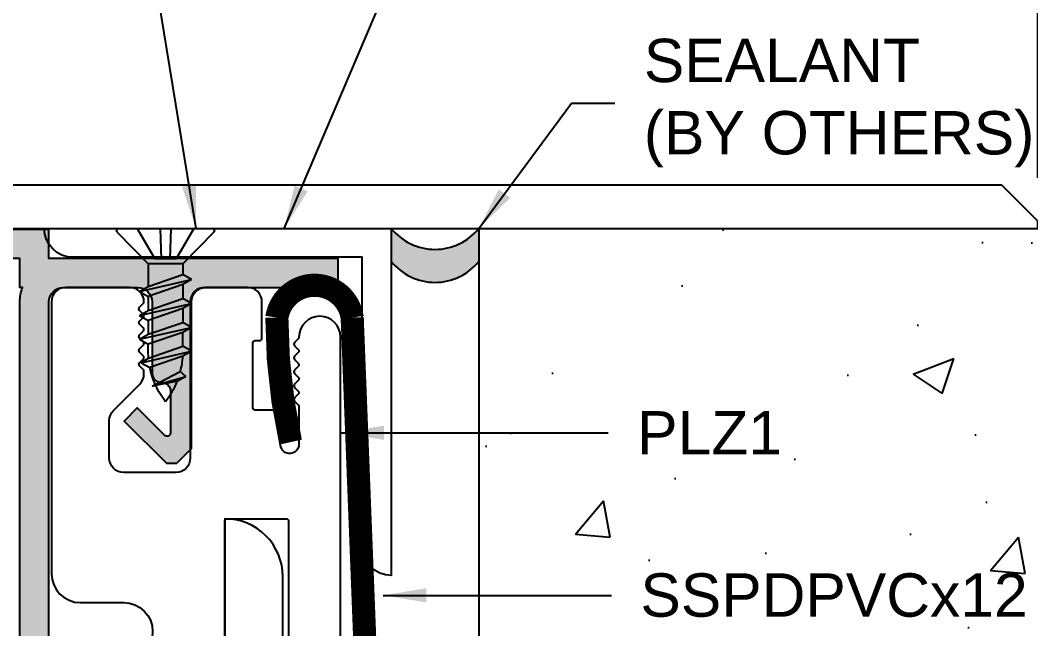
# Model space of a CAD drawing. Header units: inches. Extents: x 7.7 to 47.3, y -8.1 to 5.2.
# Drawn here: x 21.328 to 25.696, y -0.653 to 1.978 of the extents above; entities that cross this region are included whole.
import ezdxf

# ---------------------------------------------------------------- set-up
doc = ezdxf.new("R2010")
doc.units = ezdxf.units.IN
doc.header["$MEASUREMENT"] = 0
for name, color, linetype in [('Anchors', 4, 'Continuous'), ('Conditions', 1, 'Continuous'), ('Dimensions', 3, 'Continuous'), ('Fillers', 2, 'Continuous'), ('Metals', 7, 'Continuous'), ('Seal', 5, 'Continuous'), ('Text', 2, 'Continuous')]:
    doc.layers.add(name, color=color, linetype=linetype)
doc.styles.add('ARIAL', font='arial.ttf')
doc.dimstyles.new('Arial', dxfattribs={"dimscale": 1.5, "dimtxt": 0.125, "dimasz": 0.125, "dimexe": 0.125, "dimexo": 0.125, "dimgap": 0.125, "dimtad": 0, "dimtih": 1, "dimtoh": 1, "dimdec": 4, "dimzin": 0, "dimdsep": 46, "dimlunit": 4, "dimtxsty": 'ARIAL', "dimcen": 0.125, "dimadec": 0, "dimazin": 0, "dimtfac": 1, "dimtdec": 4, "dimtofl": 0, "dimtmove": 0, "dimatfit": 3, "dimfxl": 0, "dimfrac": 2, "dimtolj": 1, "dimtzin": 0, "dimarcsym": 0})

# ---------------------------------------------------------------- blocks, each defined once
blk = doc.blocks.new('PLZ1')
blk.add_lwpolyline([(0.2649999999999997, 8.881784197001252e-16, -0.4142135623730711), (0.2749999999999995, -0.009999999999999787), (0.2750000000000021, -0.5598205080756875, 0.1316524975873954), (0.2763397459621579, -0.5648205080756883), (0.3081976404784053, -0.6199999999999983, 0.2679491924311732), (0.3168578945162501, -0.6249999999999991), (0.3750000000000018, -0.6249999999999991, 0.414213562373097), (0.5000000000000018, -0.4999999999999991), (0.4999999999999973, 0.7850000000000019, 1), (0.3199999999999978, 0.785000000000001, -0.1989123673796777), (0.3170710678118633, 0.7779289321881349), (0.3012132034355937, 0.7620710678118661, 0.4142135623730763), (0.3012132034355937, 0.7479289321881355), (0.3170710678118633, 0.7320710678118658, -0.1989123673796564), (0.3199999999999978, 0.7250000000000005, -0.1989123673796497), (0.3170710678118633, 0.7179289321881361), (0.3012132034355945, 0.7020710678118665, 0.4142135623731135), (0.3012132034355945, 0.687928932188135), (0.3170710678118633, 0.6720710678118662, -0.1989123673796546), (0.3199999999999987, 0.6650000000000009, -0.198912367379622), (0.3170710678118642, 0.6579289321881365), (0.3012132034355945, 0.642071067811866, 0.4142135623730765), (0.3012132034355945, 0.6279289321881345), (0.3170710678118633, 0.6120710678118657, -0.1989123673796316), (0.3199999999999978, 0.6050000000000004, -0.1989123673796566), (0.3170710678118633, 0.5979289321881351), (0.3012132034355945, 0.5820710678118663, 0.4142135623730949), (0.3012132034355954, 0.5679289321881349), (0.3170710678118633, 0.5520710678118661, -0.1989123673796383), (0.3199999999999987, 0.5450000000000008, -0.1989123673796336), (0.3170710678118642, 0.5379289321881364), (0.3012132034355945, 0.5220710678118659, 0.4142135623730953), (0.3012132034355945, 0.5079289321881353), (0.3170710678118642, 0.4920710678118665, -0.1989123673796485), (0.3199999999999987, 0.4850000000000003), (0.3199999999999985, 0.3220000000000001, -0.936089839049128), (0.240347930773738, 0.3167356476109759), (0.2211529076102021, 0.4613160880972567, 0.376061697724795), (0.211239890303637, 0.4699999999999998), (0.1299999999999981, 0.47, -0.4142135623730648), (0.1199999999999983, 0.4800000000000006), (0.1199999999999977, 0.7600000000000007, -0.414213562373097), (0.1299999999999975, 0.7700000000000005), (0.1499999999999979, 0.7700000000000005, 0.4142135623730951), (0.1599999999999977, 0.7800000000000002), (0.1599999999999968, 0.9375000000000002, 0.4142135623731011), (0.09749999999999504, 1.000000000000001), (-0.08750000000000369, 0.9999999999999993, 0.4142135623730909), (-0.1500000000000037, 0.9374999999999993), (-0.1500000000000012, 0.2624999999999986, -0.414213562373095), (-0.2125000000000012, 0.1999999999999995), (-0.4375000000000009, 0.1999999999999986, -0.4142135623730907), (-0.5000000000000009, 0.2624999999999977), (-0.5000000000000018, 0.4241116523516795, -0.1989123673796602), (-0.4816941738241614, 0.468305826175839), (-0.3683058261758425, 0.5816941738241568, 0.1989123673796586), (-0.3500000000000021, 0.6258883476483164), (-0.3500000000000021, 0.6374999999999986, 0.1989123673796728), (-0.3529289321881366, 0.6445710678118648), (-0.3687867965644063, 0.6604289321881336, -0.4142135623730583), (-0.3687867965644063, 0.6745710678118642), (-0.3529289321881375, 0.690428932188133, 0.1989123673796797), (-0.350000000000003, 0.6974999999999991, 0.1989123673796383), (-0.3529289321881375, 0.7045710678118644), (-0.3687867965644063, 0.7204289321881332, -0.4142135623730951), (-0.3687867965644063, 0.7345710678118638), (-0.3529289321881375, 0.7504289321881334, 0.1989123673796432), (-0.3500000000000025, 0.7574999999999987, 0.1989123673796546), (-0.3529289321881375, 0.764571067811864), (-0.3687867965644063, 0.7804289321881328, -0.4142135623731131), (-0.3687867965644063, 0.7945710678118643), (-0.3529289321881375, 0.810428932188133, 0.198912367379643), (-0.3500000000000025, 0.8174999999999983, 0.1989123673796778), (-0.3529289321881375, 0.8245710678118645), (-0.3687867965644063, 0.8404289321881333, -0.4142135623730396), (-0.3687867965644063, 0.8545710678118639), (-0.3529289321881375, 0.8704289321881327, 0.1989123673796892), (-0.3500000000000025, 0.8774999999999988, 0.1989123673796612), (-0.3529289321881375, 0.8845710678118641), (-0.3687867965644063, 0.9004289321881329, -0.4142135623730949), (-0.3687867965644063, 0.9145710678118644), (-0.3529289321881375, 0.9304289321881332, 0.1989123673796681), (-0.3500000000000034, 0.9374999999999993, 0.4142135623730908), (-0.4125000000000039, 0.9999999999999984), (-0.6875000000000033, 0.9999999999999976, 0.4142135623730929), (-0.7500000000000033, 0.9374999999999976), (-0.7499999999999991, -0.2375000000000032, 0.4142135623730929), (-0.6249999999999991, -0.3625000000000023), (-0.4374999999999991, -0.3625000000000023, -1), (-0.4374999999999982, -0.6125000000000014), (-0.6249999999999973, -0.6125000000000014, 0.4142135623730929), (-0.7499999999999974, -0.7374999999999996), (-0.7499999999999958, -1.375000000000004, 0.4142135623730907), (-0.6249999999999944, -1.500000000000002), (-0.1249999999999949, -1.500000000000001, 0.4142135623730991), (5.10702591327572e-15, -1.374999999999999), (3.33066907387547e-15, -1.247499999999999, 0.4142135623729931), (-0.009999999999995568, -1.2375), (-0.1149999999999969, -1.237500000000001, 0.414213562373019), (-0.1249999999999958, -1.247499999999999), (-0.1249999999999958, -1.3225, -0.414213562373069), (-0.1349999999999956, -1.3325), (-0.489999999999996, -1.332500000000002, -0.4142135623730129), (-0.4999999999999958, -1.322500000000002), (-0.4999999999999967, -1.247500000000003, 0.4142135623731492), (-0.5099999999999965, -1.237500000000001), (-0.5399999999999958, -1.237500000000001, -0.4142135623730909), (-0.5499999999999965, -1.227500000000002), (-0.5499999999999974, -0.8975000000000015, -0.414213562373097), (-0.5399999999999974, -0.8875000000000017), (-0.5099999999999971, -0.8875000000000017, 0.414213562373017), (-0.4999999999999973, -0.877500000000002), (-0.4999999999999982, -0.8025000000000027, -0.414213562373162), (-0.4899999999999975, -0.7925000000000011), (-0.134999999999998, -0.7925000000000013, -0.4142135623730711), (-0.1249999999999973, -0.8024999999999993), (-0.1249999999999973, -0.8775000000000004, 0.4142135623730649), (-0.1149999999999975, -0.8875000000000002), (-0.009999999999997122, -0.8875000000000002, 0.4142135623730951), (2.664535259100376e-15, -0.8774999999999986), (0, -0.009999999999999787, -0.414213562373097), (0.009999999999999787, 0)], format="xyb", close=True)
blk = doc.blocks.new('CSA3X2X14')
at = {"layer": 'Metals'}
blk.add_lwpolyline([(0.25, 1.749999999999998, 0.4142135623730961), (0, 2), (0, 0), (3, 0, 0.4142135623730951), (2.75, 0.25), (0.25, 0.25)], format="xyb", close=True, dxfattribs=at)
blk = doc.blocks.new('SSA112X112X18')
blk.add_lwpolyline([(0, 0), (-1.5, 0), (-1.5, -1.5, 0.4142135623730951), (-1.375, -1.375), (-1.375, -0.125), (-0.125, -0.125, 0.4142135623730951)], format="xyb", close=True)
blk = doc.blocks.new('FSM1434S')
for p, q in [((0.2021999590287287, 0), (-0.2021999590287287, 0)), ((-0.1223999999999954, 0), (-0.04559999999999675, -0.1319999999999997)), ((-0.02372020366593475, 0), (-0.01903137791199683, -0.1319999999999997)), ((0.02372020366593475, 0), (0.01903137791199683, -0.1319999999999997)), ((0.1224000000000025, 0), (0.04560000000000386, -0.1319999999999997)), ((-0.209070226997607, -0.01631208755444646), (-0.07499999999999929, -0.1535999999999991)), ((0.2090702269976141, -0.01631208755444646), (0.07499999999999929, -0.1535999999999991)), ((-0.07499999999999929, -0.1535999999999991), (0.07499999999999929, -0.1535999999999991)), ((-0.07499999999999929, -0.1535999999999991), (-0.0750000000000064, -0.199690484713857)), ((-0.04559999999999675, -0.1319999999999997), (0.04560000000000386, -0.1319999999999997)), ((0.07499999999999929, -0.1535999999999991), (0.07499999999999929, -0.2512904847138593)), ((-0.1124999999999936, -0.2213411198084714), (-0.07499999999999218, -0.1996904847138605)), ((0.0750000000000064, -0.2512904847138611), (-0.07499999999999218, -0.1996904847138605)), ((0.1125000000000078, -0.2729411198084719), (-0.1124999999999936, -0.2213411198084714)), ((-0.1124999999999936, -0.2213411198084714), (-0.07499999999999218, -0.2429917549030822)), ((-0.07499999999999929, -0.2429917549030787), (-0.07499999999999929, -0.2464904847138598)), ((-0.07499999999999218, -0.2429917549030822), (-0.07499999999999218, -0.3028904847138598)), ((-0.07499999999999218, -0.2429917549030822), (0.0750000000000064, -0.2945917549030828)), ((0.1125000000000078, -0.2729411198084719), (0.0750000000000064, -0.2512904847138611)), ((-0.1124999999999936, -0.3245411198084707), (-0.07499999999999218, -0.3028904847138598)), ((0.0750000000000064, -0.3544904847138604), (-0.07499999999999218, -0.3028904847138598)), ((0.1125000000000078, -0.2729411198084719), (0.0750000000000064, -0.2945917549030828)), ((0.07499999999999929, -0.2945917549030863), (0.07499999999999929, -0.2980904847138603)), ((0.0750000000000064, -0.2945917549030828), (0.0750000000000064, -0.3544904847138604)), ((0.1125000000000078, -0.3761411198084712), (-0.1124999999999936, -0.3245411198084707)), ((-0.1124999999999936, -0.3245411198084707), (-0.07499999999999218, -0.3461917549030833)), ((-0.07499999999999218, -0.3461917549030833), (0.0750000000000064, -0.3977917549030821)), ((-0.07499999999999218, -0.3461917549030833), (-0.07499999999999218, -0.4060904847138609)), ((0.1125000000000078, -0.3761411198084712), (0.0750000000000064, -0.3544904847138604)), ((0.1125000000000078, -0.3761411198084712), (0.0750000000000064, -0.3977917549030821)), ((-0.1124999999999936, -0.4277411198084717), (-0.07499999999999218, -0.4060904847138609)), ((0.1125000000000078, -0.4793411198084705), (-0.1124999999999936, -0.4277411198084717)), ((-0.1124999999999936, -0.4277411198084717), (-0.07499999999999218, -0.4493917549030826)), ((0.0750000000000064, -0.4576904847138596), (-0.07499999999999218, -0.4060904847138609)), ((0.0750000000000064, -0.3977917549030821), (0.0750000000000064, -0.4576904847138596)), ((-0.07499999999999218, -0.5092904847138566), (-0.07499999999999218, -0.449391754903079)), ((-0.07499999999999218, -0.4493917549030826), (0.0750000000000064, -0.5009917549030831)), ((0.1125000000000078, -0.4793411198084705), (0.0750000000000064, -0.4576904847138596)), ((0.1125000000000078, -0.4793411198084705), (0.0750000000000064, -0.5009917549030831)), ((-0.1124999999999936, -0.5309411198084675), (-0.07499999999999218, -0.5092904847138566)), ((0.07338413121035003, -0.5603346258502135), (-0.07499999999999218, -0.5092904847138566)), ((0.0750000000000064, -0.5244), (0.0750000000000064, -0.5009917549030796)), ((0.1054974343528237, -0.5812244573502046), (-0.1124999999999936, -0.5309411198084675)), ((-0.1124999999999936, -0.5309411198084675), (-0.07499999999999218, -0.5525917549030783)), ((-0.07499999999999218, -0.5525917549030783), (0.06720391934592485, -0.6015099031580746)), ((0.1054974343528237, -0.5812244573502046), (0.07338413121035003, -0.5603346258502135)), ((0.1054974343528237, -0.5812244573502046), (0.06720391934592485, -0.6015099031580746)), ((-0.0885093113710731, -0.6395809368833536), (-0.06322969394716083, -0.6186114104252809)), ((0.05766015458528884, -0.6814778965481771), (-0.0885093113710731, -0.6395809368833536)), ((-0.0885093113710731, -0.6395809368833536), (-0.0513025382185468, -0.6605294167157645)), ((0.05766015458528884, -0.6814778965481771), (-0.06322969394716083, -0.6186114104252809)), ((-0.0513025382185468, -0.6605294167157645), (0.05766015458528884, -0.6814778965481771))]:
    blk.add_line(p, q)
for centre, radius, start, end in [((-0.2021999590287287, -0.009602841491085812), 0.009602841491087389, 90, 224.3206352445347), ((0.2021999590287287, -0.009602841491085812), 0.009602841491087389, 315.6793647554653, 90), ((0.2981151623510634, -0.5256258103886129), 0.3731171759479361, 184.1973960888634, 194.4309384336967), ((-0.2981151623510492, -0.5256258103886129), 0.3731171759479361, 354.6624059884859, 0.1882354729873082), ((-0.2981151623510492, -0.5256258103886129), 0.3731171759479361, 336.5003795182769, 348.2653928388687), ((0.2981151623510634, -0.5256258103886129), 0.3731171759479361, 201.2487049367108, 216.9666793800467), ((-0.2981151623510492, -0.5256258103886129), 0.3731171759479361, 323.0333206199533, 335.8103984866806)]:
    blk.add_arc(centre, radius, start, end)
blk = doc.blocks.new('*D23')
at = {"layer": 'Defpoints', "color": 0}
for p in [(25.72689144216054, 3.095833699910354), (12.72939153860573, 1.109148960388083), (25.72689144216054, 1.109148960388088)]:
    blk.add_point(p, dxfattribs=at)
at = {"layer": 'Dimensions', "color": 0, "lineweight": -2}
for p, q in [((12.72939153860573, 1.296648960388083), (12.72939153860573, 3.283333699910354)), ((25.72689144216054, 1.296648960388088), (25.72689144216054, 3.283333699910354)), ((12.91689153860573, 3.095833699910354), (18.55647965545817, 3.095833699910354)), ((25.53939144216054, 3.095833699910354), (19.8998033253081, 3.095833699910354))]:
    blk.add_line(p, q, dxfattribs=at)
at = {"layer": 'Dimensions', "color": 0}
for points in [[(12.91689153860573, 3.127083699910354), (12.91689153860573, 3.064583699910354), (12.72939153860573, 3.095833699910354)], [(25.53939144216054, 3.127083699910354), (25.53939144216054, 3.064583699910354), (25.72689144216054, 3.095833699910354)]]:
    blk.add_solid(points, dxfattribs=at)
at = {"layer": 'Dimensions', "color": 0, "insert": (19.22814149038313, 3.095833699910354), "char_height": 0.1875, "attachment_point": 5, "style": 'ARIAL'}
blk.add_mtext('\\A1;DIM. "{\\fArial|b1|i0|c0|p34;B}"', dxfattribs=at)
blk = doc.blocks.new('SSPD600')
h = blk.add_hatch(color=256)
h.paths.add_polyline_path([(3.313863090795279, 0.03000000000000294), (3.08174999999989, -0.6935841450781073), (2.8496369092045, 0.02999999999999933), (2.134363090795325, 0.03000000000000111), (1.870999999999933, -0.6935841450781081), (1.527563457665982, 0.2499999999999947), (1.249999999999956, 0.2499999999999947), (1.249999999999957, 0.1249999999999982), (0, 0.1249999999999982), (0, 0), (0.570999999999982, 1.77635683940025e-15, -0.4142135623730869), (0.633999999999979, -0.06299999999999706), (0.633999999999979, -0.6969999999999706), (0.696999999999977, -0.7599999999999714), (0.7419999999999733, -0.7599999999999714), (0.9244335495460998, -0.5775664504538494), (0.8678650070511775, -0.5209979079589254), (0.7496066017177734, -0.6392563132923303, -0.6681786379192087), (0.7239999999999753, -0.6286497115745284), (0.7239999999999753, -0.4499999999999797, -0.4142135623730885), (0.7639999999999736, -0.4099999999999806, 0.414213562373095), (0.8039999999999727, -0.3699999999999815), (0.8039999999999727, -0.06299999999999706, -0.4142135623730951), (0.8669999999999716, 1.77635683940025e-15), (1.186999999999959, 1.77635683940025e-15, -0.4142135623730872), (1.249999999999956, -0.06299999999999711), (1.249999999999953, -2.765243172579735), (1.51861526720523, -3.503257553746996, 0.3152987888789879), (1.87099999999994, -3.749999999999863, 0.3152987888789804), (2.223384732794639, -3.503257553746997), (2.49199999999991, -2.76524317257974), (2.760615267205186, -3.503257553747, 0.2925142863903485), (3.081749999999889, -3.748695648221782, 0.2746935280229802), (3.402884732794595, -3.503257553746992), (3.671499999999869, -2.897533122415692), (3.94011526720514, -3.503257553747, 0.2925142863903493), (4.261249999999844, -3.748695648221782, 0.2984658077036715), (4.58238473279455, -3.503257553746995), (4.850999999999821, -2.897533122415716), (5.1196152672051, -3.503257553747, 0.2925142863903497), (5.440749999999799, -3.748695648221782, 0.2640128131684251), (5.761884732794504, -3.503257553746999), (6.030499999999776, -2.765243172579735), (6.299115267205055, -3.503257553746996, 0.3152987888789847), (6.651499999999761, -3.749999999999863, 0.3152987888789819), (7.003884732794464, -3.503257553746995), (7.272499999999733, -2.76524317257974), (7.272499999999733, -0.06299999999999706, -0.4142135623730787), (7.335499999999731, 1.77635683940025e-15), (7.655499999999721, 1.77635683940025e-15, -0.4142135623730951), (7.71849999999972, -0.06299999999999706), (7.71849999999972, -0.369999999999985, 0.4142135623730785), (7.758499999999717, -0.4099999999999824, -0.4142135623730918), (7.798499999999715, -0.4499999999999802), (7.798499999999715, -0.6286497115745302, -0.6681786379192695), (7.772893398281914, -0.6392563132923275), (7.654634992948512, -0.5209979079589241), (7.59806645045359, -0.5775664504538469), (7.780499999999718, -0.7599999999999729), (7.825499999999721, -0.7599999999999734), (7.888499999999709, -0.6969999999999745), (7.888499999999711, -0.06299999999999706, -0.4142135623730951), (7.95149999999971, 1.77635683940025e-15), (8.522499999999692, 1.77635683940025e-15), (8.522499999999692, 0.1249999999999982), (7.272499999999731, 0.1249999999999982), (7.272499999999733, 0.2499999999999929), (6.994936542333706, 0.2499999999999964), (6.651499999999757, -0.6935841450781108), (6.388136909204366, 0.03000000000000294), (5.672863090795193, 0.03000000000000291), (5.440749999999799, -0.6935841450781111), (5.20863690920441, 0.03000000000000469), (4.493363090795238, 0.03000000000000114), (4.261249999999844, -0.6935841450781111), (4.029136909204453, 0.03000000000000291)])
h.paths.add_polyline_path([(3.93796082546314, -0.0949999999999882), (4.195613055353483, -0.8981992846840894), (3.671499999999869, -2.532057572395329), (3.14738694464625, -0.8981992846840889), (3.405039174536591, -0.09499999999998998)], flags=16)
h.paths.add_polyline_path([(3.016113055353532, -0.8981992846840876), (2.514556388839352, -2.461740791560173), (1.937511110779673, -0.8763219200882932), (2.221889033071532, -0.09499999999998998), (2.758460825463188, -0.09499999999999537)], flags=16)
h.paths.add_polyline_path([(4.584539174536548, -0.09499999999998993), (5.117460825463096, -0.0949999999999882), (5.37511305535344, -0.8981992846840872), (4.850999999999818, -2.532057572395347), (4.326886944646201, -0.8981992846840943)], flags=16)
h.paths.add_polyline_path([(3.081749999999891, -1.102814424290072), (3.59738444290325, -2.710241675646364), (3.286195145183713, -3.458384010772994, -0.2603241482600675), (3.079754394362844, -3.622779599050771, -0.2790076256030988), (2.878076844803416, -3.460505035831288), (2.584333097608406, -2.653450723307008)], flags=16)
h.paths.add_polyline_path([(4.261249999999844, -1.102814424290077), (4.776896729538226, -2.710279977726946), (4.464665006629332, -3.461214293189949, -0.2882746981297682), (4.261916306203108, -3.623122223256372, -0.2819026123962139), (4.057576844803382, -3.460505035831316), (3.745606342903971, -2.710270399763536)], flags=16)
h.paths.add_polyline_path([(1.804488889220191, -0.8763219200882919), (1.374999999999948, -2.056332945127556), (1.37499999999995, -0.06299999999999706, 0.08563797076646182), (1.364129895839132, 5.329070518200751e-15), (1.374999999999948, 7.105427357601002e-15), (1.374999999999951, 0.1250000000000017), (1.44003751538977, 0.1250000000000018)], flags=16)
h.paths.add_polyline_path([(5.764039174536501, -0.09499999999998998), (6.300610966928158, -0.09499999999998998), (6.584988889220018, -0.8763219200882955), (6.03049999999978, -2.39976762255939), (6.007943611160332, -2.461740791560178), (5.506386944646158, -0.8981992846840876)], flags=16)
h.paths.add_polyline_path([(1.870999999999932, -1.059059695098474), (2.425488889220169, -2.582505397569552), (2.105923155196407, -3.460505035831291, -0.3152987888789797), (1.870999999999938, -3.62499999999987, -0.3152987888789884), (1.636076844803462, -3.460505035831291), (1.374999999999947, -2.743202299991174), (1.374999999999947, -2.421808495147924)], flags=16)
h.paths.add_polyline_path([(5.440749999999795, -1.102814424290071), (5.938166902391282, -2.653450723307009), (5.645657130373948, -3.457114716894464, -0.248102809325743), (5.437557923772724, -3.622616121012149, -0.2777064699222367), (5.23707684480333, -3.460505035831285), (4.925106342903922, -2.710270399763556)], flags=16)
h.paths.add_polyline_path([(6.651499999999755, -1.059059695098476), (7.147499999999742, -2.421808495147927), (7.14749999999974, -2.743202299991172), (6.886423155196226, -3.460505035831291, -0.3152987888789881), (6.65149999999975, -3.62499999999987, -0.3152987888789797), (6.416576844803281, -3.460505035831291), (6.097011110779519, -2.582505397569552)], flags=16)
h.paths.add_polyline_path([(6.718011110779496, -0.8763219200882926), (7.082462484609916, 0.1250000000000017), (7.147499999999738, 0.1250000000000017), (7.14749999999974, 7.105427357601002e-15), (7.158370104160557, 5.329070518200751e-15, 0.08563797076646183), (7.147499999999738, -0.06299999999999706), (7.147499999999743, -2.056332945127558)], flags=16)
blk.add_lwpolyline([(7.003884732794464, -3.503257553746993), (7.272499999999734, -2.765243172579739), (7.272499999999733, -0.06299999999999706, -0.4142135623730869), (7.335499999999733, 1.77635683940025e-15), (7.655499999999721, 1.77635683940025e-15, -0.4142135623730951), (7.71849999999972, -0.06299999999999706), (7.71849999999972, -0.369999999999985, 0.4142135623730785), (7.758499999999717, -0.4099999999999824, -0.4142135623730884), (7.798499999999715, -0.4499999999999797), (7.798499999999715, -0.6286497115745302, -0.6681786379192528), (7.772893398281914, -0.6392563132923268), (7.654634992948512, -0.5209979079589253), (7.598066450453592, -0.5775664504538476), (7.780499999999718, -0.7599999999999731), (7.825499999999717, -0.7599999999999731), (7.888499999999711, -0.6969999999999725), (7.888499999999711, -0.06299999999999706, -0.4142135623730951), (7.95149999999971, 1.77635683940025e-15), (8.522499999999692, 1.77635683940025e-15), (8.522499999999692, 0.1249999999999982), (7.272499999999733, 0.1249999999999982), (7.272499999999733, 0.2499999999999929), (6.994936542333708, 0.2499999999999964)], format="xyb")
blk.add_lwpolyline([(6.718011110779496, -0.8763219200882926), (7.147499999999742, -2.056332945127556), (7.147499999999738, -0.06299999999999706, -0.0856379707664618), (7.158370104160557, 5.329070518200751e-15), (7.147499999999738, 7.105427357601002e-15), (7.147499999999738, 0.1250000000000018), (7.082462484609916, 0.1250000000000018)], format="xyb", close=True)

msp = doc.modelspace()

# ---------------------------------------------------------------- hatches: boundary and pattern name
h = msp.add_hatch(color=253)
edge = h.paths.add_edge_path()
edge.add_arc((23.1206981980975, 1.228612246256914), 0.2418879336409331, 218.5407221742867, 321.45927782571357, ccw=False)
edge.add_line((22.93150179775198, 1.077898960388087), (22.93150179775198, 0.93526340295197))
edge.add_arc((23.1206981980975, 1.085976688820808), 0.2418879336409408, 218.5407221742887, 321.459277825712)
edge.add_line((23.30989459844302, 0.9352634029519735), (23.30989459844302, 1.077898960388088))
at = {"layer": 'Conditions'}
h = msp.add_hatch(dxfattribs=at)
h.set_pattern_fill('AR-CONC', color=256, scale=0.25, style=0)
h.set_pattern_definition([(49.99999999999999, (11.11652757109029, -8.392321944714148), (1.793150456501884, -0.1568803374564878), [0.1875, -2.0625]), (355, (11.11652757109029, -8.392321944714148), (-0.3468783340325, 1.88048033425003), [0.15, -1.65]), (100.4514, (11.26595677109029, -8.405395294714147), (1.446273454285054, 1.723598855152384), [0.1593504749999998, -1.752855279999998]), (46.18420000000001, (11.11652757109029, -7.892321944714148), (2.668102621564111, -0.4137975358225452), [0.28125, -3.09375]), (96.6356, (11.33886943359029, -7.926805212214148), (2.336656763871758, 2.435294677251104), [0.2390257199999998, -2.629282499999997]), (351.1842, (11.11652757109029, -7.892321944714148), (2.336654862834068, 2.435296502313312), [0.225, -2.475]), (21, (11.36652757109029, -8.017321944714148), (1.492267630296154, -1.006547226663347), [0.1875, -2.0625]), (326.0000000000001, (11.36652757109029, -8.017321944714148), (0.6082883298039543, 1.812875112617133), [0.15, -1.65]), (71.4514, (11.49088315359029, -8.101200959714149), (2.100556571453725, 0.806326241774881), [0.159350475, -1.75285528]), (37.50000000000001, (11.11652757109029, -8.392321944714148), (0.03039963829322667, 0.8322346345782787), [0, -1.63, 0, -1.675, 0, -1.65625]), (7.499999999999999, (11.11652757109029, -8.392321944714148), (0.6576738436053715, 0.9860292797059006), [0, -0.955, 0, -1.5925, 0, -0.63125]), (327.5, (10.55902757109029, -8.392321944714148), (1.334556090431023, -0.0563871793359495), [0, -0.625, 0, -1.95, 0, -2.5875]), (317.5, (10.30902757109029, -8.392321944714148), (1.457965423355966, 0.2502624558307941), [0, -0.8125, 0, -1.295, 0, -1.8375])])
h.paths.add_polyline_path([(25.08965042689526, -1.68645533600733, -0.2363382308555735), (25.28980390534085, -1.786660192340622), (25.51981210247997, -2.042565794834082, 0.2363382308555696), (25.71996558092556, -2.14277065116737), (26.58257087867958, -2.14277065116737, -0.1862621352433704), (26.62455704944242, -2.158973659205981), (26.6446818965282, -2.177224634712647), (26.96275184606649, -2.177224634712647), (26.96275184606649, 1.077898961898738), (23.30989461066951, 1.07789896189874), (23.30989459844302, 1.077898953470104), (23.30989459844302, -1.686455336007332)])

# ---------------------------------------------------------------- linework, layer by layer
msp.add_lwpolyline([(12.72939153860573, 1.077898960388083), (25.72689144216054, 1.077898960388088), (25.72689144216054, 1.109148960388088), (25.57064144216054, 1.265398960388088), (12.88564153860573, 1.265398960388083), (12.72939153860573, 1.109148960388083)], close=True)
for centre, radius in [((23.1206981980975, 1.229965858637545), 0.2427336388861528), ((23.1206981980975, 1.08733030120143), 0.2427336388861527)]:
    msp.add_arc(centre, radius, 218.7906341256544, 321.2093658743459)
msp.add_line((23.30989459844302, 1.077898961898736), (26.96275184606649, 1.07789896189874), dxfattribs=at)
msp.add_lwpolyline([(23.30989459844302, 1.077898961898736), (23.30989459844302, -1.68645533600733), (25.08965042689526, -1.68645533600733, -0.236338230855574), (25.28980390534085, -1.786660192340622), (25.51981210247997, -2.042565794834082, 0.2363382308555695), (25.71996558092556, -2.14277065116737), (26.58257087867958, -2.14277065116737, -0.1862621352433893), (26.62455704944242, -2.158973659205983), (26.65960008512884, -2.190753755882795, 0.1862621352433767), (26.70158625589169, -2.206956763921407), (26.96275184606649, -2.206956763921407)], format="xyb", dxfattribs=at)
at = {"layer": 'Fillers', "const_width": 0.1}
msp.add_lwpolyline([(26.54775831786212, -2.25222463471265), (25.80130392652593, -2.25222463471265, -0.297016365880949), (25.28791982609303, -2.009086772235405, 0.2838842255240975), (24.94934080496021, -1.802602619227925), (22.73792780418795, -1.802602619227925, -0.4058086447974758), (22.60407653352512, -1.665589640817251), (22.60407653352512, -1.665589640817251), (22.83775184606649, -1.233408331255898), (22.76275184606649, 0.6923837273550966, 0.8582024731276421), (22.43704411161574, 0.6923837273550966, 0.05493737734691288), (22.49638047397023, 0.1539772614788895, -0.1788182036553834)], format="xyb", dxfattribs=at)

# ---------------------------------------------------------------- block references
at = {"layer": 'Anchors', "xscale": -1}
msp.add_blockref('FSM1434S', (21.95573496790774, 1.077898960388088), dxfattribs=at)
at = {"layer": 'Metals', "xscale": -1}
msp.add_blockref('SSA112X112X18', (21.43150179775198, 1.077898960388088), dxfattribs=at)
at = {"layer": 'Metals'}
for name, p in [('PLZ1', (22.21275184606649, -0.1772246347126512)), ('CSA3X2X14', (22.21275184606649, -2.17722463471265))]:
    msp.add_blockref(name, p, dxfattribs=at)
at = {"layer": 'Seal'}
msp.add_blockref('SSPD600', (14.17915786326487, 0.8227753652873494), dxfattribs=at)

# ---------------------------------------------------------------- texts
at = {"layer": 'Text', "char_height": 0.1875, "attachment_point": 4, "style": 'ARIAL'}
for s, insert, width in [('SEALANT\\P(BY OTHERS)', (24.02338567228013, 1.6194539721842), 3.263782668199331), ('PLZ1', (23.99438691752304, 0.1942499194745615), 2.095825389961178), ('SSPDPVCx12', (24.00845283250399, -0.508321718285945), 2.616265344676563)]:
    msp.add_mtext(s, dxfattribs=dict(at, insert=insert, width=width))

# ---------------------------------------------------------------- dimensions: what is measured, and where the dimension line sits
at = {"layer": 'Dimensions'}
dim = msp.add_linear_dim(base=(25.72689144216054, 3.095833699910354), p1=(12.72939153860573, 1.109148960388083), p2=(25.72689144216054, 1.109148960388088), text='DIM. "{\\fArial|b1|i0|c0|p34;B}"', dimstyle='Arial', override={"dimpost": '\\X'}, dxfattribs=at)
dim.commit()
dim.dimension.update_dxf_attribs({"geometry": '*D23', "text_midpoint": (19.22814149038313, 3.095833699910354)})

# ---------------------------------------------------------------- leaders
at = {"layer": 'Text'}
for points in [[(22.4686326268829, 1.077898960388088), (23.12506346092245, 2.620529006468431), (23.31256346092245, 2.620529006468431)], [(22.08786842721304, 1.07789896189874), (21.86431124003856, 2.451290187332138), (21.67681124003856, 2.451290187332138)], [(23.30989459844302, 1.077898961898736), (23.71088567228013, 1.6194539721842), (23.89838567228013, 1.6194539721842)], [(22.71275184606649, 0.1942499194745615), (23.86938691752304, 0.1942499194745615)], [(22.89638717067204, -0.508321718285945), (23.88345283250399, -0.508321718285945)]]:
    msp.add_leader(points, dimstyle='Arial', override={"dimgap": 0.125, "dimtad": 0}, dxfattribs=at)

doc.saveas('drawing.dxf')
